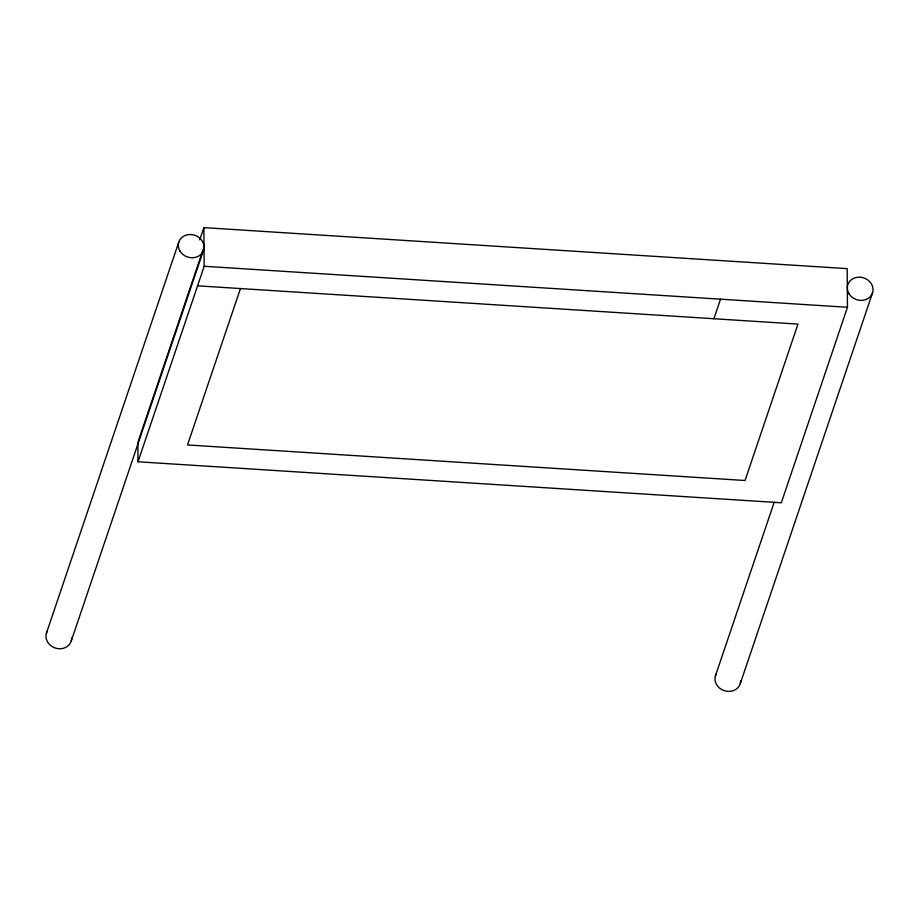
<?xml version="1.0" encoding="UTF-8"?>
<svg xmlns="http://www.w3.org/2000/svg" width="919" height="919" viewBox="0 0 919 919"><rect width="100%" height="100%" fill="white"/><g stroke="black" fill="none" stroke-linecap="round" stroke-linejoin="round"><path stroke-width="1.38" d="M46.364 633.34L178.711 242.34M199.733 239.848L203.869 227.625L847.157 268.635L847.479 307.279L781.299 502.785L138.011 461.775L137.85 442.453M138.309 441.097L203.11 249.669M71.268 640.922L203.616 249.922M138.011 461.775L204.19 266.269L203.869 227.625M240.456 288.555L187.51 444.957L745.033 480.499L797.968 324.097L197.562 285.82M713.914 318.732L720.53 299.192M715.384 675.982L774.212 502.211M740.289 683.575L872.636 292.575M204.19 266.269L847.479 307.279M740.703 680.6A13.015 11.453 18.7 0 1 725.148 690.916A13.015 11.453 18.7 0 1 716.142 674.132M71.682 637.947A13.015 11.453 18.7 0 1 56.116 648.274A13.015 11.453 18.7 0 1 47.122 631.491M849.087 293.862A13.015 11.453 18.7 0 0 871.373 295.286A13.015 11.453 18.7 0 0 860.092 277.182A13.015 11.453 18.7 0 0 849.087 293.862M180.067 251.22A13.015 11.453 18.7 0 0 202.352 252.633A13.015 11.453 18.7 0 0 191.072 234.54A13.015 11.453 18.7 0 0 180.067 251.22"/></g></svg>
